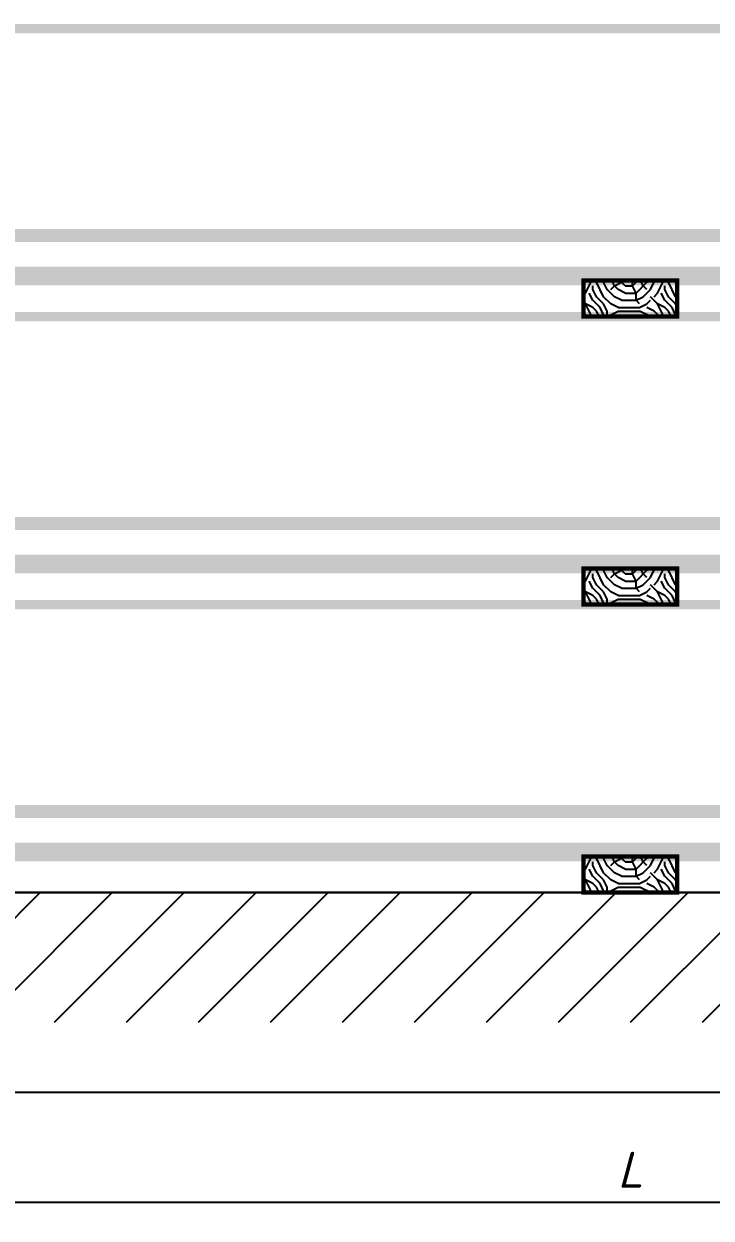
# Model space of a CAD drawing. Header units: millimetres. Extents: x -300689 to 10556, y -104928 to 107291.
# Drawn here: x -20408.3 to -20360.6, y 28102.2 to 28185.1 of the extents above; entities that cross this region are included whole.
import ezdxf

# ---------------------------------------------------------------- set-up
doc = ezdxf.new("R2010")
doc.units = ezdxf.units.MM
doc.layers.add('линии', color=7, linetype='Continuous')
doc.layers.add('Основная', color=7, linetype='Continuous', lineweight=30)
doc.styles.add('Ариал узк.', font='arial.ttf', dxfattribs={"width": 0.75, "height": 5})
doc.styles.add('стиль2', font='isocpeur.ttf', dxfattribs={"oblique": 15, "height": 2.5})
doc.dimstyles.new('1-1', dxfattribs={"dimscale": 0, "dimtxt": 2.7, "dimasz": 2, "dimexe": 1, "dimexo": 1, "dimgap": 1, "dimtad": 1, "dimdec": 0, "dimzin": 0, "dimdsep": 46, "dimtxsty": 'Ариал узк.', "dimblk1": 'ARCHTICK', "dimblk2": 'ARCHTICK', "dimsah": 1, "dimcen": 3, "dimdle": 0.5, "dimclrd": 256, "dimclre": 256, "dimclrt": 256, "dimadec": 0, "dimazin": 0, "dimtfac": 1, "dimtdec": 0, "dimtofl": 0, "dimtmove": 1, "dimatfit": 3, "dimldrblk": 'DOTSMALL', "dimfxl": 0, "dimtolj": 1, "dimtzin": 0, "dimarcsym": 0})

# ---------------------------------------------------------------- blocks, each defined once
blk = doc.blocks.new('_ARCHTICK')
at = {"color": 0, "linetype": 'ByBlock', "ltscale": 10, "const_width": 0.15}
blk.add_lwpolyline([(-0.5, -0.5), (0.5, 0.5)], dxfattribs=at)
blk = doc.blocks.new('*D101')
at = {"layer": 'Defpoints', "color": 0, "linetype": 'ByBlock', "ltscale": 0.25}
for p in [(-20430.955, 28110.937), (-20301.455, 28110.937), (-20301.455, 28103.305)]:
    blk.add_point(p, dxfattribs=at)
at = {"layer": 'линии', "linetype": 'ByBlock', "lineweight": -2, "ltscale": 0.25}
for p, q in [((-20430.955, 28109.937), (-20430.955, 28102.305)), ((-20301.455, 28109.937), (-20301.455, 28102.305)), ((-20431.455, 28103.305), (-20300.955, 28103.305))]:
    blk.add_line(p, q, dxfattribs=at)
at = {"layer": 'линии', "linetype": 'ByBlock', "lineweight": -2, "ltscale": 0.25, "xscale": 2, "yscale": 2, "zscale": 2, "rotation": 180}
blk.add_blockref('_ARCHTICK', (-20430.955, 28103.305), dxfattribs=at)
at = {"layer": 'линии', "linetype": 'ByBlock', "lineweight": -2, "ltscale": 0.25, "xscale": 2, "yscale": 2, "zscale": 2}
blk.add_blockref('_ARCHTICK', (-20301.455, 28103.305), dxfattribs=at)
at = {"layer": 'линии', "linetype": 'ByBlock', "ltscale": 0.25, "insert": (-20366.205, 28105.555), "char_height": 2.5, "attachment_point": 5, "style": 'стиль2'}
blk.add_mtext('\\A1;L', dxfattribs=at)
blk = doc.blocks.new('_DotSmall')
at = {"color": 0, "linetype": 'ByBlock', "const_width": 0.5}
blk.add_lwpolyline([(-0.0625, 0, 1), (0.0625, 0, 1)], format="xyb", close=True, dxfattribs=at)

msp = doc.modelspace()

# ---------------------------------------------------------------- hatches: boundary and pattern name
at = {"layer": 'линии', "linetype": 'ByBlock', "ltscale": 0.25}
h = msp.add_hatch(dxfattribs=at)
h.set_pattern_fill('TRONCO', color=256, scale=5, style=0, pattern_type=2)
h.set_pattern_definition([(0, (-162.059, 455.1837), (5, 5), [1.5, -3.5]), (0, (-162.059, 455.4337), (5, 5), [1.5, -3.5]), (0, (-161.809, 455.9337), (5, 5), [1, -4]), (0, (-161.559, 456.4337), (5, 5), [0.75, -4.25]), (0, (-161.559, 456.9337), (5, 5), [0.5, -4.5]), (0, (-162.809, 457.4337), (5, 5), [0.25, -1.25, 0.25, -3.25]), (0, (-162.059, 457.6837), (5, 5), [0.25, -2, 0.75, -2]), (0, (-161.059, 457.9337), (5, 5), [0.25, -0.25, 0.25, -4.25]), (0, (-161.309, 458.1837), (5, 5), [0.25, -4.75]), (0, (-161.559, 458.6837), (5, 5), [0.75, -4.25]), (0, (-161.559, 459.1837), (5, 5), [1, -4]), (0, (-161.809, 459.6837), (5, 5), [1.25, -1.5, 0.25, -2]), (90, (-163.809, 456.6837), (-5, 5), [0.25, -0.5, 1.25, -3]), (90, (-163.559, 457.1837), (-5, 5), [0.25, -0.25, 0.75, -3.75]), (90, (-163.309, 459.1837), (-5, 5), [0.5, -4.5]), (90, (-163.059, 457.1837), (-5, 5), [1, -1.5, 0.25, -2.25]), (90, (-162.809, 459.9337), (-5, 5), [0.25, -4.75]), (90, (-162.559, 457.4337), (-5, 5), [0.75, -4.25]), (90, (-162.059, 457.6837), (-5, 5), [0.5, -4.5]), (90, (-161.559, 457.6837), (-5, 5), [0.25, -0.75, 0.75, -3.25]), (90, (-161.309, 457.9337), (-5, 5), [0.25, -4.75]), (90, (-161.059, 456.9337), (-5, 5), [0.7, -4.3]), (90, (-160.809, 455.9337), (-5, 5), [0.5, -4.5]), (90, (-160.309, 457.9337), (-5, 5), [0.25, -4.75]), (90, (-159.809, 457.6837), (-5, 5), [0.75, -4.25]), (90, (-159.309, 457.6837), (-5, 5), [0.75, -4.25]), (45, (-160.0592, 455.6837), (6e-16, 5), [0.35355, -0.35355, 0.35355, -6.0104178]), (45, (-161.0592, 456.9337), (6e-16, 5), [0.7071, -6.3639678]), (45, (-163.0592, 459.4337), (6e-16, 5), [0.7071, -6.3639678]), (45, (-162.0592, 458.1837), (6e-16, 5), [0.7071, -6.3639678]), (45, (-161.8092, 457.1837), (6e-16, 5), [0.7071, -6.3639678]), (45, (-160.3092, 456.1837), (6e-16, 5), [0.7071, -6.3639678]), (45, (-160.8092, 456.4337), (6e-16, 5), [1.06066, -6.0104078]), (45, (-162.3092, 458.6837), (6e-16, 5), [0.35355, -6.7175178]), (45, (-162.5592, 459.1837), (6e-16, 5), [0.35355, -6.7175178]), (45, (-160.5592, 459.1837), (6e-16, 5), [0.35355, -6.7175178]), (45, (-162.5592, 456.6837), (6e-16, 5), [0.35355, -6.7175178]), (45, (-159.8092, 458.4337), (6e-16, 5), [0.35355, -6.7175178]), (45, (-161.5592, 457.9337), (6e-16, 5), [0.35355, -6.7175178]), (45, (-161.0592, 458.4337), (6e-16, 5), [0.35355, -6.7175178]), (135, (-161.3092, 457.4337), (-5, 6e-16), [0.35355, -0.35355, 1.06066, -5.3033078]), (135, (-160.5592, 457.4337), (-5, 6e-16), [0.35355, -6.7175178]), (135, (-160.5592, 455.6837), (-5, 6e-16), [0.35355, -6.7175178]), (135, (-161.5592, 456.9337), (-5, 6e-16), [0.35355, -6.7175178]), (135, (-160.8092, 457.9337), (-5, 6e-16), [0.35355, -6.7175178]), (135, (-162.0592, 456.6837), (-5, 6e-16), [0.35355, -6.7175178]), (135, (-160.0592, 456.6837), (-5, 6e-16), [0.35355, -6.7175178]), (135, (-163.5592, 455.1837), (-5, 6e-16), [0.35355, -6.7175178]), (135, (-163.3092, 455.4337), (-5, 6e-16), [0.7071, -6.3639678]), (135, (-163.0592, 455.6837), (-5, 6e-16), [0.7071, -6.3639678]), (135, (-162.5592, 455.6837), (-5, 6e-16), [0.7071, -6.3639678]), (135, (-162.3092, 456.1837), (-5, 6e-16), [0.7071, -6.3639678]), (135, (-160.3092, 458.1837), (-5, 6e-16), [0.7071, -6.3639678]), (135, (-159.3092, 455.6837), (-5, 6e-16), [0.7071, -6.3639678]), (135, (-159.0592, 459.6837), (-5, 6e-16), [0.7071, -6.3639678]), (135, (-159.0592, 459.1837), (-5, 6e-16), [0.7071, -6.3639678]), (135, (-159.5592, 458.9337), (-5, 6e-16), [0.7071, -6.3639678]), (135, (-163.0592, 458.9337), (-5, 6e-16), [1.06066, -6.0104078]), (135, (-159.8092, 458.4337), (-5, 6e-16), [1.06066, -6.0104078]), (26.565051, (-162.5592, 459.9337), (5, 2e-09), [0.559, -10.6213399]), (26.565051, (-162.5592, 457.4337), (5, 2e-09), [0.559, -10.6213399]), (26.565051, (-162.0592, 458.9337), (5, 2e-09), [0.559, -10.6213399]), (26.565051, (-160.5592, 455.4337), (5, 2e-09), [0.559, -10.6213399]), (26.565051, (-160.8092, 455.9337), (5, 2e-09), [0.559, -10.6213399]), (26.565051, (-162.3092, 456.9337), (5, 2e-09), [0.559, -10.6213399]), (26.565051, (-162.3092, 459.4337), (5, 2e-09), [0.559, -10.6213399]), (26.565051, (-160.8092, 457.9337), (5, 2e-09), [1.118, -10.0623399]), (63.434949, (-160.8092, 458.6837), (3e-10, 5), [0.559, -10.6213399]), (63.434949, (-160.0592, 457.1837), (3e-10, 5), [0.559, -10.6213399]), (63.434949, (-162.5592, 458.1837), (3e-10, 5), [0.559, -10.6213399]), (63.434949, (-163.5592, 458.4337), (3e-10, 5), [0.559, -10.6213399]), (63.434949, (-160.5592, 457.4337), (3e-10, 5), [0.559, -10.6213399]), (63.434949, (-161.0592, 457.4337), (3e-10, 5), [0.559, -10.6213399]), (63.434949, (-163.0592, 458.1837), (3e-10, 5), [1.118, -10.0623399]), (63.434949, (-159.3092, 456.4337), (3e-10, 5), [1.118, -10.0623399]), (63.434949, (-159.8092, 456.6837), (3e-10, 5), [1.118, -10.0623399]), (116.565051, (-163.8092, 455.9337), (-2e-09, 5), [0.559, -10.6213399]), (116.565051, (-163.8092, 458.6837), (-2e-09, 5), [0.559, -10.6213399]), (116.565051, (-162.8092, 455.1837), (-2e-09, 5), [0.559, -10.6213399]), (116.565051, (-163.3092, 459.6837), (-2e-09, 5), [0.559, -10.6213399]), (116.565051, (-162.8092, 456.6837), (-2e-09, 5), [0.559, -10.6213399]), (116.565051, (-161.8092, 457.1837), (-2e-09, 5), [0.559, -10.6213399]), (116.565051, (-161.3092, 458.1837), (-2e-09, 5), [0.559, -10.6213399]), (116.565051, (-163.5592, 456.1837), (1.6e-06, 5.0000008), [0.559, -10.6213399]), (116.565051, (-162.3092, 456.9337), (-2e-09, 5), [0.559, -10.6213399]), (116.565051, (-160.8092, 456.4337), (-2e-09, 5), [0.559, -10.6213399]), (116.565051, (-160.3092, 456.9337), (-2e-09, 5), [0.559, -10.6213399]), (116.565051, (-159.3092, 458.4337), (-2e-09, 5), [0.559, -10.6213399]), (116.565051, (-163.0592, 459.9337), (-2e-09, 5), [0.559, -10.6213399]), (116.565051, (-163.8092, 459.6837), (-2e-09, 5), [1.118, -10.0623399]), (116.565051, (-163.0592, 456.1837), (-2e-09, 5), [1.118, -10.0623399]), (153.434949, (-163.8092, 455.4337), (-5, 3e-10), [0.559, -10.6213399]), (153.434949, (-159.5592, 455.1837), (-5, 3e-10), [0.559, -10.6213399]), (153.434949, (-159.8092, 457.6837), (-5, 3e-10), [0.559, -10.6213399]), (153.434949, (-161.8092, 455.9337), (-5, 3e-10), [0.559, -10.6213399]), (153.434949, (-162.0592, 455.4337), (-5, 3e-10), [0.559, -10.6213399]), (153.434949, (-161.5592, 456.4337), (-5, 3e-10), [0.559, -10.6213399]), (153.434949, (-160.0592, 459.4337), (-5, 3e-10), [0.559, -10.6213399]), (153.434949, (-159.5592, 459.6837), (-5, 3e-10), [1.118, -10.0623399])])
h.paths.add_polyline_path([(-20362.9552, 28167.3089), (-20369.4552, 28167.3089), (-20369.4552, 28164.8089), (-20362.9552, 28164.8089)])
h = msp.add_hatch(dxfattribs=at)
h.set_pattern_fill('TRONCO', color=256, scale=5, style=0, pattern_type=2)
h.set_pattern_definition([(0, (-162.059, 435.1837), (5, 5), [1.5, -3.5]), (0, (-162.059, 435.4337), (5, 5), [1.5, -3.5]), (0, (-161.809, 435.9337), (5, 5), [1, -4]), (0, (-161.559, 436.4337), (5, 5), [0.75, -4.25]), (0, (-161.559, 436.9337), (5, 5), [0.5, -4.5]), (0, (-162.809, 437.4337), (5, 5), [0.25, -1.25, 0.25, -3.25]), (0, (-162.059, 437.6837), (5, 5), [0.25, -2, 0.75, -2]), (0, (-161.059, 437.9337), (5, 5), [0.25, -0.25, 0.25, -4.25]), (0, (-161.309, 438.1837), (5, 5), [0.25, -4.75]), (0, (-161.559, 438.6837), (5, 5), [0.75, -4.25]), (0, (-161.559, 439.1837), (5, 5), [1, -4]), (0, (-161.809, 439.6837), (5, 5), [1.25, -1.5, 0.25, -2]), (90, (-163.809, 436.6837), (-5, 5), [0.25, -0.5, 1.25, -3]), (90, (-163.559, 437.1837), (-5, 5), [0.25, -0.25, 0.75, -3.75]), (90, (-163.309, 439.1837), (-5, 5), [0.5, -4.5]), (90, (-163.059, 437.1837), (-5, 5), [1, -1.5, 0.25, -2.25]), (90, (-162.809, 439.9337), (-5, 5), [0.25, -4.75]), (90, (-162.559, 437.4337), (-5, 5), [0.75, -4.25]), (90, (-162.059, 437.6837), (-5, 5), [0.5, -4.5]), (90, (-161.559, 437.6837), (-5, 5), [0.25, -0.75, 0.75, -3.25]), (90, (-161.309, 437.9337), (-5, 5), [0.25, -4.75]), (90, (-161.059, 436.9337), (-5, 5), [0.7, -4.3]), (90, (-160.809, 435.9337), (-5, 5), [0.5, -4.5]), (90, (-160.309, 437.9337), (-5, 5), [0.25, -4.75]), (90, (-159.809, 437.6837), (-5, 5), [0.75, -4.25]), (90, (-159.309, 437.6837), (-5, 5), [0.75, -4.25]), (45, (-160.0592, 435.6837), (6e-16, 5), [0.35355, -0.35355, 0.35355, -6.0104178]), (45, (-161.0592, 436.9337), (6e-16, 5), [0.7071, -6.3639678]), (45, (-163.0592, 439.4337), (6e-16, 5), [0.7071, -6.3639678]), (45, (-162.0592, 438.1837), (6e-16, 5), [0.7071, -6.3639678]), (45, (-161.8092, 437.1837), (6e-16, 5), [0.7071, -6.3639678]), (45, (-160.3092, 436.1837), (6e-16, 5), [0.7071, -6.3639678]), (45, (-160.8092, 436.4337), (6e-16, 5), [1.06066, -6.0104078]), (45, (-162.3092, 438.6837), (6e-16, 5), [0.35355, -6.7175178]), (45, (-162.5592, 439.1837), (6e-16, 5), [0.35355, -6.7175178]), (45, (-160.5592, 439.1837), (6e-16, 5), [0.35355, -6.7175178]), (45, (-162.5592, 436.6837), (6e-16, 5), [0.35355, -6.7175178]), (45, (-159.8092, 438.4337), (6e-16, 5), [0.35355, -6.7175178]), (45, (-161.5592, 437.9337), (6e-16, 5), [0.35355, -6.7175178]), (45, (-161.0592, 438.4337), (6e-16, 5), [0.35355, -6.7175178]), (135, (-161.3092, 437.4337), (-5, 6e-16), [0.35355, -0.35355, 1.06066, -5.3033078]), (135, (-160.5592, 437.4337), (-5, 6e-16), [0.35355, -6.7175178]), (135, (-160.5592, 435.6837), (-5, 6e-16), [0.35355, -6.7175178]), (135, (-161.5592, 436.9337), (-5, 6e-16), [0.35355, -6.7175178]), (135, (-160.8092, 437.9337), (-5, 6e-16), [0.35355, -6.7175178]), (135, (-162.0592, 436.6837), (-5, 6e-16), [0.35355, -6.7175178]), (135, (-160.0592, 436.6837), (-5, 6e-16), [0.35355, -6.7175178]), (135, (-163.5592, 435.1837), (-5, 6e-16), [0.35355, -6.7175178]), (135, (-163.3092, 435.4337), (-5, 6e-16), [0.7071, -6.3639678]), (135, (-163.0592, 435.6837), (-5, 6e-16), [0.7071, -6.3639678]), (135, (-162.5592, 435.6837), (-5, 6e-16), [0.7071, -6.3639678]), (135, (-162.3092, 436.1837), (-5, 6e-16), [0.7071, -6.3639678]), (135, (-160.3092, 438.1837), (-5, 6e-16), [0.7071, -6.3639678]), (135, (-159.3092, 435.6837), (-5, 6e-16), [0.7071, -6.3639678]), (135, (-159.0592, 439.6837), (-5, 6e-16), [0.7071, -6.3639678]), (135, (-159.0592, 439.1837), (-5, 6e-16), [0.7071, -6.3639678]), (135, (-159.5592, 438.9337), (-5, 6e-16), [0.7071, -6.3639678]), (135, (-163.0592, 438.9337), (-5, 6e-16), [1.06066, -6.0104078]), (135, (-159.8092, 438.4337), (-5, 6e-16), [1.06066, -6.0104078]), (26.565051, (-162.5592, 439.9337), (5, 2e-09), [0.559, -10.6213399]), (26.565051, (-162.5592, 437.4337), (5, 2e-09), [0.559, -10.6213399]), (26.565051, (-162.0592, 438.9337), (5, 2e-09), [0.559, -10.6213399]), (26.565051, (-160.5592, 435.4337), (5, 2e-09), [0.559, -10.6213399]), (26.565051, (-160.8092, 435.9337), (5, 2e-09), [0.559, -10.6213399]), (26.565051, (-162.3092, 436.9337), (5, 2e-09), [0.559, -10.6213399]), (26.565051, (-162.3092, 439.4337), (5, 2e-09), [0.559, -10.6213399]), (26.565051, (-160.8092, 437.9337), (5, 2e-09), [1.118, -10.0623399]), (63.434949, (-160.8092, 438.6837), (3e-10, 5), [0.559, -10.6213399]), (63.434949, (-160.0592, 437.1837), (3e-10, 5), [0.559, -10.6213399]), (63.434949, (-162.5592, 438.1837), (3e-10, 5), [0.559, -10.6213399]), (63.434949, (-163.5592, 438.4337), (3e-10, 5), [0.559, -10.6213399]), (63.434949, (-160.5592, 437.4337), (3e-10, 5), [0.559, -10.6213399]), (63.434949, (-161.0592, 437.4337), (3e-10, 5), [0.559, -10.6213399]), (63.434949, (-163.0592, 438.1837), (3e-10, 5), [1.118, -10.0623399]), (63.434949, (-159.3092, 436.4337), (3e-10, 5), [1.118, -10.0623399]), (63.434949, (-159.8092, 436.6837), (3e-10, 5), [1.118, -10.0623399]), (116.565051, (-163.8092, 435.9337), (-2e-09, 5), [0.559, -10.6213399]), (116.565051, (-163.8092, 438.6837), (-2e-09, 5), [0.559, -10.6213399]), (116.565051, (-162.8092, 435.1837), (-2e-09, 5), [0.559, -10.6213399]), (116.565051, (-163.3092, 439.6837), (-2e-09, 5), [0.559, -10.6213399]), (116.565051, (-162.8092, 436.6837), (-2e-09, 5), [0.559, -10.6213399]), (116.565051, (-161.8092, 437.1837), (-2e-09, 5), [0.559, -10.6213399]), (116.565051, (-161.3092, 438.1837), (-2e-09, 5), [0.559, -10.6213399]), (116.565051, (-163.5592, 436.1837), (1.6e-06, 5.0000008), [0.559, -10.6213399]), (116.565051, (-162.3092, 436.9337), (-2e-09, 5), [0.559, -10.6213399]), (116.565051, (-160.8092, 436.4337), (-2e-09, 5), [0.559, -10.6213399]), (116.565051, (-160.3092, 436.9337), (-2e-09, 5), [0.559, -10.6213399]), (116.565051, (-159.3092, 438.4337), (-2e-09, 5), [0.559, -10.6213399]), (116.565051, (-163.0592, 439.9337), (-2e-09, 5), [0.559, -10.6213399]), (116.565051, (-163.8092, 439.6837), (-2e-09, 5), [1.118, -10.0623399]), (116.565051, (-163.0592, 436.1837), (-2e-09, 5), [1.118, -10.0623399]), (153.434949, (-163.8092, 435.4337), (-5, 3e-10), [0.559, -10.6213399]), (153.434949, (-159.5592, 435.1837), (-5, 3e-10), [0.559, -10.6213399]), (153.434949, (-159.8092, 437.6837), (-5, 3e-10), [0.559, -10.6213399]), (153.434949, (-161.8092, 435.9337), (-5, 3e-10), [0.559, -10.6213399]), (153.434949, (-162.0592, 435.4337), (-5, 3e-10), [0.559, -10.6213399]), (153.434949, (-161.5592, 436.4337), (-5, 3e-10), [0.559, -10.6213399]), (153.434949, (-160.0592, 439.4337), (-5, 3e-10), [0.559, -10.6213399]), (153.434949, (-159.5592, 439.6837), (-5, 3e-10), [1.118, -10.0623399])])
h.paths.add_polyline_path([(-20362.9552, 28147.3089), (-20369.4552, 28147.3089), (-20369.4552, 28144.8089), (-20362.9552, 28144.8089)])
h = msp.add_hatch(dxfattribs=at)
h.set_pattern_fill('TRONCO', color=256, scale=5, style=0, pattern_type=2)
h.set_pattern_definition([(0, (-162.059, 415.1837), (5, 5), [1.5, -3.5]), (0, (-162.059, 415.4337), (5, 5), [1.5, -3.5]), (0, (-161.809, 415.9337), (5, 5), [1, -4]), (0, (-161.559, 416.4337), (5, 5), [0.75, -4.25]), (0, (-161.559, 416.9337), (5, 5), [0.5, -4.5]), (0, (-162.809, 417.4337), (5, 5), [0.25, -1.25, 0.25, -3.25]), (0, (-162.059, 417.6837), (5, 5), [0.25, -2, 0.75, -2]), (0, (-161.059, 417.9337), (5, 5), [0.25, -0.25, 0.25, -4.25]), (0, (-161.309, 418.1837), (5, 5), [0.25, -4.75]), (0, (-161.559, 418.6837), (5, 5), [0.75, -4.25]), (0, (-161.559, 419.1837), (5, 5), [1, -4]), (0, (-161.809, 419.6837), (5, 5), [1.25, -1.5, 0.25, -2]), (90, (-163.809, 416.6837), (-5, 5), [0.25, -0.5, 1.25, -3]), (90, (-163.559, 417.1837), (-5, 5), [0.25, -0.25, 0.75, -3.75]), (90, (-163.309, 419.1837), (-5, 5), [0.5, -4.5]), (90, (-163.059, 417.1837), (-5, 5), [1, -1.5, 0.25, -2.25]), (90, (-162.809, 419.9337), (-5, 5), [0.25, -4.75]), (90, (-162.559, 417.4337), (-5, 5), [0.75, -4.25]), (90, (-162.059, 417.6837), (-5, 5), [0.5, -4.5]), (90, (-161.559, 417.6837), (-5, 5), [0.25, -0.75, 0.75, -3.25]), (90, (-161.309, 417.9337), (-5, 5), [0.25, -4.75]), (90, (-161.059, 416.9337), (-5, 5), [0.7, -4.3]), (90, (-160.809, 415.9337), (-5, 5), [0.5, -4.5]), (90, (-160.309, 417.9337), (-5, 5), [0.25, -4.75]), (90, (-159.809, 417.6837), (-5, 5), [0.75, -4.25]), (90, (-159.309, 417.6837), (-5, 5), [0.75, -4.25]), (45, (-160.0592, 415.6837), (6e-16, 5), [0.35355, -0.35355, 0.35355, -6.0104178]), (45, (-161.0592, 416.9337), (6e-16, 5), [0.7071, -6.3639678]), (45, (-163.0592, 419.4337), (6e-16, 5), [0.7071, -6.3639678]), (45, (-162.0592, 418.1837), (6e-16, 5), [0.7071, -6.3639678]), (45, (-161.8092, 417.1837), (6e-16, 5), [0.7071, -6.3639678]), (45, (-160.3092, 416.1837), (6e-16, 5), [0.7071, -6.3639678]), (45, (-160.8092, 416.4337), (6e-16, 5), [1.06066, -6.0104078]), (45, (-162.3092, 418.6837), (6e-16, 5), [0.35355, -6.7175178]), (45, (-162.5592, 419.1837), (6e-16, 5), [0.35355, -6.7175178]), (45, (-160.5592, 419.1837), (6e-16, 5), [0.35355, -6.7175178]), (45, (-162.5592, 416.6837), (6e-16, 5), [0.35355, -6.7175178]), (45, (-159.8092, 418.4337), (6e-16, 5), [0.35355, -6.7175178]), (45, (-161.5592, 417.9337), (6e-16, 5), [0.35355, -6.7175178]), (45, (-161.0592, 418.4337), (6e-16, 5), [0.35355, -6.7175178]), (135, (-161.3092, 417.4337), (-5, 6e-16), [0.35355, -0.35355, 1.06066, -5.3033078]), (135, (-160.5592, 417.4337), (-5, 6e-16), [0.35355, -6.7175178]), (135, (-160.5592, 415.6837), (-5, 6e-16), [0.35355, -6.7175178]), (135, (-161.5592, 416.9337), (-5, 6e-16), [0.35355, -6.7175178]), (135, (-160.8092, 417.9337), (-5, 6e-16), [0.35355, -6.7175178]), (135, (-162.0592, 416.6837), (-5, 6e-16), [0.35355, -6.7175178]), (135, (-160.0592, 416.6837), (-5, 6e-16), [0.35355, -6.7175178]), (135, (-163.5592, 415.1837), (-5, 6e-16), [0.35355, -6.7175178]), (135, (-163.3092, 415.4337), (-5, 6e-16), [0.7071, -6.3639678]), (135, (-163.0592, 415.6837), (-5, 6e-16), [0.7071, -6.3639678]), (135, (-162.5592, 415.6837), (-5, 6e-16), [0.7071, -6.3639678]), (135, (-162.3092, 416.1837), (-5, 6e-16), [0.7071, -6.3639678]), (135, (-160.3092, 418.1837), (-5, 6e-16), [0.7071, -6.3639678]), (135, (-159.3092, 415.6837), (-5, 6e-16), [0.7071, -6.3639678]), (135, (-159.0592, 419.6837), (-5, 6e-16), [0.7071, -6.3639678]), (135, (-159.0592, 419.1837), (-5, 6e-16), [0.7071, -6.3639678]), (135, (-159.5592, 418.9337), (-5, 6e-16), [0.7071, -6.3639678]), (135, (-163.0592, 418.9337), (-5, 6e-16), [1.06066, -6.0104078]), (135, (-159.8092, 418.4337), (-5, 6e-16), [1.06066, -6.0104078]), (26.565051, (-162.5592, 419.9337), (5, 2e-09), [0.559, -10.6213399]), (26.565051, (-162.5592, 417.4337), (5, 2e-09), [0.559, -10.6213399]), (26.565051, (-162.0592, 418.9337), (5, 2e-09), [0.559, -10.6213399]), (26.565051, (-160.5592, 415.4337), (5, 2e-09), [0.559, -10.6213399]), (26.565051, (-160.8092, 415.9337), (5, 2e-09), [0.559, -10.6213399]), (26.565051, (-162.3092, 416.9337), (5, 2e-09), [0.559, -10.6213399]), (26.565051, (-162.3092, 419.4337), (5, 2e-09), [0.559, -10.6213399]), (26.565051, (-160.8092, 417.9337), (5, 2e-09), [1.118, -10.0623399]), (63.434949, (-160.8092, 418.6837), (3e-10, 5), [0.559, -10.6213399]), (63.434949, (-160.0592, 417.1837), (3e-10, 5), [0.559, -10.6213399]), (63.434949, (-162.5592, 418.1837), (3e-10, 5), [0.559, -10.6213399]), (63.434949, (-163.5592, 418.4337), (3e-10, 5), [0.559, -10.6213399]), (63.434949, (-160.5592, 417.4337), (3e-10, 5), [0.559, -10.6213399]), (63.434949, (-161.0592, 417.4337), (3e-10, 5), [0.559, -10.6213399]), (63.434949, (-163.0592, 418.1837), (3e-10, 5), [1.118, -10.0623399]), (63.434949, (-159.3092, 416.4337), (3e-10, 5), [1.118, -10.0623399]), (63.434949, (-159.8092, 416.6837), (3e-10, 5), [1.118, -10.0623399]), (116.565051, (-163.8092, 415.9337), (-2e-09, 5), [0.559, -10.6213399]), (116.565051, (-163.8092, 418.6837), (-2e-09, 5), [0.559, -10.6213399]), (116.565051, (-162.8092, 415.1837), (-2e-09, 5), [0.559, -10.6213399]), (116.565051, (-163.3092, 419.6837), (-2e-09, 5), [0.559, -10.6213399]), (116.565051, (-162.8092, 416.6837), (-2e-09, 5), [0.559, -10.6213399]), (116.565051, (-161.8092, 417.1837), (-2e-09, 5), [0.559, -10.6213399]), (116.565051, (-161.3092, 418.1837), (-2e-09, 5), [0.559, -10.6213399]), (116.565051, (-163.5592, 416.1837), (1.6e-06, 5.0000008), [0.559, -10.6213399]), (116.565051, (-162.3092, 416.9337), (-2e-09, 5), [0.559, -10.6213399]), (116.565051, (-160.8092, 416.4337), (-2e-09, 5), [0.559, -10.6213399]), (116.565051, (-160.3092, 416.9337), (-2e-09, 5), [0.559, -10.6213399]), (116.565051, (-159.3092, 418.4337), (-2e-09, 5), [0.559, -10.6213399]), (116.565051, (-163.0592, 419.9337), (-2e-09, 5), [0.559, -10.6213399]), (116.565051, (-163.8092, 419.6837), (-2e-09, 5), [1.118, -10.0623399]), (116.565051, (-163.0592, 416.1837), (-2e-09, 5), [1.118, -10.0623399]), (153.434949, (-163.8092, 415.4337), (-5, 3e-10), [0.559, -10.6213399]), (153.434949, (-159.5592, 415.1837), (-5, 3e-10), [0.559, -10.6213399]), (153.434949, (-159.8092, 417.6837), (-5, 3e-10), [0.559, -10.6213399]), (153.434949, (-161.8092, 415.9337), (-5, 3e-10), [0.559, -10.6213399]), (153.434949, (-162.0592, 415.4337), (-5, 3e-10), [0.559, -10.6213399]), (153.434949, (-161.5592, 416.4337), (-5, 3e-10), [0.559, -10.6213399]), (153.434949, (-160.0592, 419.4337), (-5, 3e-10), [0.559, -10.6213399]), (153.434949, (-159.5592, 419.6837), (-5, 3e-10), [1.118, -10.0623399])])
h.paths.add_polyline_path([(-20362.9552, 28124.8089), (-20362.9552, 28127.3089), (-20369.4552, 28127.3089), (-20369.4552, 28124.8089)])
h = msp.add_hatch(dxfattribs=at)
h.set_pattern_fill('JIS_WOOD', color=256, scale=5, style=0)
h.set_pattern_definition([(45, (-210.3092, 436.6837), (-2.5, 2.5), [])])
h.paths.add_polyline_path([(-20443.5637, 28115.799), (-20288.8467, 28115.799), (-20288.8467, 28124.8089), (-20443.5637, 28124.8089)])

# ---------------------------------------------------------------- linework, layer by layer
msp.add_line((-20412.7052, 28110.9366), (-20310.0375, 28110.9366), dxfattribs=at)
for points, const_width in [([(-20430.9552, 28184.8089), (-20301.4552, 28184.8089), (-20301.4552, 28167.3089), (-20430.9552, 28167.3089), (-20430.9552, 28167.9488), (-20301.4552, 28167.9488), (-20301.4552, 28170.3056), (-20430.9552, 28170.3056), (-20430.9552, 28170.5556), (-20301.4552, 28170.5556), (-20430.9552, 28170.5556), (-20430.9552, 28167.3089), (-20430.9552, 28184.8089)], 0.65), ([(-20369.4552, 28167.3089), (-20362.9552, 28167.3089), (-20362.9552, 28164.8089), (-20369.4552, 28164.8089), (-20369.4552, 28167.3089)], 0.3), ([(-20430.9552, 28164.8089), (-20301.4552, 28164.8089), (-20301.4552, 28147.3089), (-20430.9552, 28147.3089), (-20430.9552, 28147.9488), (-20301.4552, 28147.9488), (-20301.4552, 28150.3056), (-20430.9552, 28150.3056), (-20430.9552, 28150.5556), (-20301.4552, 28150.5556), (-20430.9552, 28150.5556), (-20430.9552, 28147.3089), (-20430.9552, 28164.8089)], 0.65), ([(-20369.4552, 28147.3089), (-20362.9552, 28147.3089), (-20362.9552, 28144.8089), (-20369.4552, 28144.8089), (-20369.4552, 28147.3089)], 0.3), ([(-20430.9552, 28144.8089), (-20301.4552, 28144.8089), (-20301.4552, 28127.3089), (-20430.9552, 28127.3089), (-20430.9552, 28127.9488), (-20301.4552, 28127.9488), (-20301.4552, 28130.3056), (-20430.9552, 28130.3056), (-20430.9552, 28130.5556), (-20301.4552, 28130.5556), (-20430.9552, 28130.5556), (-20430.9552, 28127.3089), (-20430.9552, 28144.8089)], 0.65), ([(-20369.4552, 28127.3089), (-20362.9552, 28127.3089), (-20362.9552, 28124.8089), (-20369.4552, 28124.8089), (-20369.4552, 28127.3089)], 0.3)]:
    msp.add_lwpolyline(points, dxfattribs=dict(at, const_width=const_width))
at = {"layer": 'Основная', "linetype": 'ByBlock', "ltscale": 0.25}
msp.add_line((-20288.8467, 28124.8089), (-20443.5637, 28124.8089), dxfattribs=at)

# ---------------------------------------------------------------- dimensions: what is measured, and where the dimension line sits
at = {"layer": 'линии', "linetype": 'ByBlock', "ltscale": 0.25}
dim = msp.add_linear_dim(base=(-20301.4552, 28103.3055), p1=(-20430.9552, 28110.9366), p2=(-20301.4552, 28110.9366), text='L', dimstyle='1-1', override={"dimscale": 1, "dimtxsty": 'стиль2'}, dxfattribs=at)
dim.commit()
dim.dimension.update_dxf_attribs({"geometry": '*D101', "text_midpoint": (-20366.2052, 28105.5555)})

doc.saveas('drawing.dxf')
